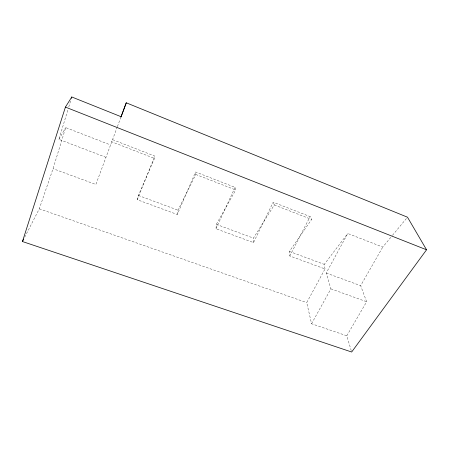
<?xml version="1.0" encoding="UTF-8"?>
<svg xmlns="http://www.w3.org/2000/svg" width="449" height="449" viewBox="0 0 449 449"><rect width="100%" height="100%" fill="white"/><g stroke="black" fill="none" stroke-linecap="round" stroke-linejoin="round"><path stroke-width="0.34" stroke-dasharray="2.25 1.68" d="M351.27 350.72L346.791 335.79L311.567 323.74L306.723 302.615L325.003 268.945L289.813 255.975L289.397 251.446L311.634 219.454L310.119 216.586L273.188 202.207L253.5 242.589L216.008 228.766L216.306 224.354L235.719 189.966L235.035 187.345L195.59 171.984L177.282 214.487L137.259 199.732L138.365 195.472L154.512 158.418L154.782 156.089L112.547 139.645L111.745 141.811L154.512 158.418M177.282 214.487L177.972 210.149L195.809 174.465L195.59 171.984M105.986 157.324L58.903 139.375L67.967 109.567M68.776 106.918L70.588 100.958M24.678 237.212L39.31 208.813L53.044 168.684L65.7 127.606L110.572 144.971M117.312 126.859L95.867 184.472L53.044 168.684M117.442 126.539L121.101 116.718M137.259 199.732L154.782 156.089M216.008 228.766L235.035 187.345M289.813 255.975L310.119 216.586M311.567 323.74L330.891 288.853L326.21 273.026L347.762 233.491L382.756 247.085L392.033 235.877M346.791 335.79L366.631 301.745L360.659 285.671L382.756 247.085M58.903 139.375L65.7 127.606M253.5 242.589L253.432 238.116L274.305 204.952L273.188 202.207M325.003 268.945L324.268 264.366L347.762 233.491M392.471 235.343L407.49 217.198M39.31 208.813L306.723 302.615M330.891 288.853L366.631 301.745M326.21 273.026L360.659 285.671M138.365 195.472L177.972 210.149M216.306 224.354L253.432 238.116M289.397 251.446L324.268 264.366M195.809 174.465L235.719 189.966M274.305 204.952L311.634 219.454"/><path stroke-width="0.67" d="M71.391 98.309L71.795 96.984L121.101 116.718L126.264 102.804L407.49 217.198L426.55 249.79L351.662 352.016L22.45 241.534L65.425 107.092L71.795 96.984M120.938 117.105L126.264 102.804M22.45 241.534L23.724 239.064M65.425 107.092L426.55 249.79"/></g></svg>
